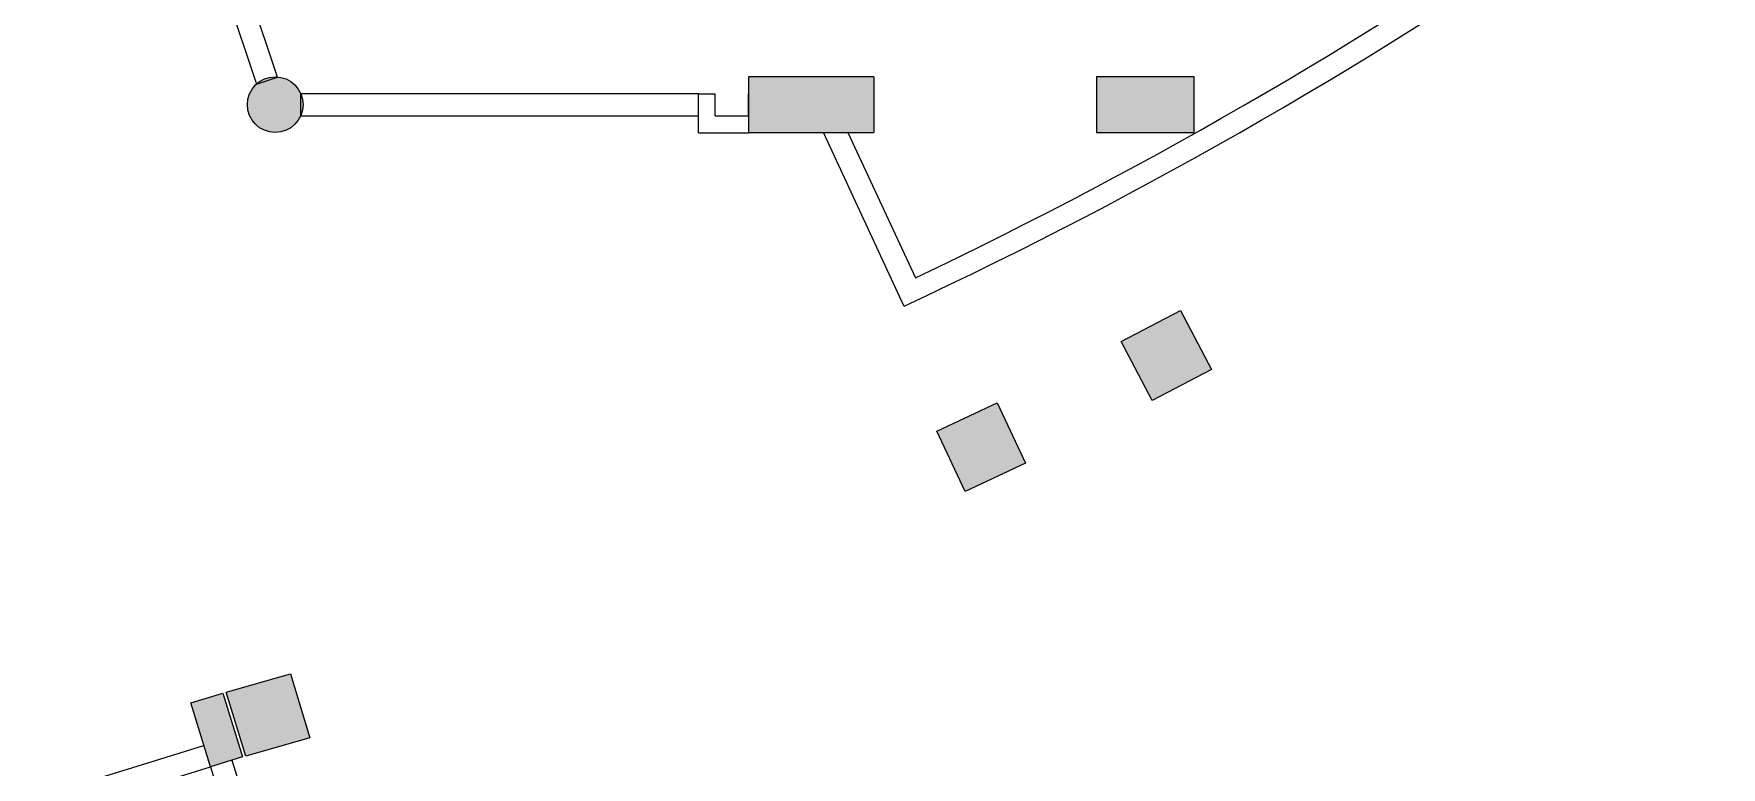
# Model space of a CAD drawing. Header units: centimetres. Extents: x 139057 to 200038, y 34824 to 80516.
# Drawn here: x 171570 to 173085, y 48533 to 49191 of the extents above; entities that cross this region are included whole.
import ezdxf

# ---------------------------------------------------------------- set-up
doc = ezdxf.new("R2010")
doc.units = ezdxf.units.CM
doc.header["$LTSCALE"] = 100
doc.layers.add('410_STRUTTURE_001-AM_0', color=7, linetype='Continuous', lineweight=0)
doc.layers.add('430_TAVOLATI_001-AM_0', color=3, linetype='Continuous', lineweight=0)
doc.layers.add('A-MCLS3-15', color=50, linetype='Continuous')

msp = doc.modelspace()

# ---------------------------------------------------------------- hatches: boundary and pattern name
at = {"layer": '410_STRUTTURE_001-AM_0'}
for points in [[(171762, 49127.8, 1), (171812, 49127.8, 1)], [(172212, 49152.8), (172212, 49102.8), (172324.5, 49102.8), (172324.5, 49152.8)], [(172612, 49102.7), (172612, 49152.7), (172524.5, 49152.8), (172524.5, 49102.8)], [(172627.5, 48889.9), (172599.7, 48943), (172546.5, 48915.2), (172574.3, 48862.1)], [(172406.4, 48780.3), (172460.7, 48805.7), (172435.3, 48860.1), (172380.9, 48834.6)], [(171800.6, 48616.6), (171742.9, 48600), (171760.5, 48542.6), (171818.2, 48559.2)], [(171728.9, 48533.1), (171757.6, 48541.9), (171740, 48599.3), (171711.3, 48590.5)]]:
    msp.add_hatch(color=256, dxfattribs=at).paths.add_polyline_path(points)

# ---------------------------------------------------------------- linework, layer by layer
for p, q in [((172324.5, 49152.8, 0), (172324.5, 49102.8, 0)), ((172524.5, 49152.8, 0), (172524.5, 49102.8, 0))]:
    msp.add_line(p, q, dxfattribs=at)
at = {"layer": '410_STRUTTURE_001-AM_0', "elevation": 0}
for points in [[(172324.5, 49152.8), (172212, 49152.8), (172212, 49102.8), (172324.5, 49102.8)], [(172524.5, 49102.8), (172612, 49102.7), (172612, 49152.7), (172524.5, 49152.8)]]:
    msp.add_lwpolyline(points, dxfattribs=at)
for points in [[(172627.5, 48889.9), (172574.3, 48862.1), (172546.5, 48915.2), (172599.7, 48943)], [(172460.7, 48805.7), (172406.4, 48780.3), (172380.9, 48834.6), (172435.3, 48860.1)], [(171818.2, 48559.2), (171760.5, 48542.6), (171742.9, 48600), (171800.6, 48616.6)], [(171711.3, 48590.5), (171740, 48599.3), (171757.6, 48541.9), (171728.9, 48533.1)]]:
    msp.add_lwpolyline(points, close=True, dxfattribs=at)
at = {"layer": '410_STRUTTURE_001-AM_0'}
msp.add_circle((171787, 49127.8, 0), 25, dxfattribs=at)
at = {"layer": '430_TAVOLATI_001-AM_0'}
for p, q in [((171789.1, 49152.5, 0), (171659.6, 49540.9, 0)), ((171644.5, 49523, 0), (171770.1, 49146.2, 0)), ((171770.1, 49146.2, 0), (171789.1, 49152.5, 0)), ((172167, 49137.6, 0), (171809.8, 49137.6, 0)), ((171809.8, 49137.6, 0), (171809.8, 49117.6, 0)), ((172212, 49117.6, 0), (172212, 49137.6, 0)), ((171809.8, 49117.6, 0), (172167, 49117.6, 0)), ((172279.2, 49102.6, 0), (172301.2, 49102.8, 0)), ((172279.2, 49102.6, 0), (172351.5, 48946.8, 0)), ((172301.2, 49102.8, 0), (172361.8, 48972.2, 0)), ((171570.2, 48504.9, 0), (171723, 48552.2, 0)), ((171595.2, 48491.7, 0), (171728.9, 48533.1, 0)), ((171728.9, 48533.1, 0), (171924.2, 47902.8, 0)), ((171748.1, 48539, 0), (171937.4, 47927.8, 0))]:
    msp.add_line(p, q, dxfattribs=at)
for centre, radius, start, end in [((170557.6, 52763.4, 0), 4198.6, 295.4485, 314.8054), ((170585.3, 52731.2, 0), 4176.3, 295.019, 314.8485)]:
    msp.add_arc(centre, radius, start, end, dxfattribs=at)
at = {"layer": 'A-MCLS3-15'}
for p, q in [((172167, 49102.6, 0), (172167, 49137.6, 0)), ((172167, 49137.6, 0), (172182, 49137.6, 0)), ((172182, 49117.6, 0), (172182, 49137.6, 0)), ((172182, 49117.6, 0), (172212, 49117.6, 0)), ((172212, 49117.6, 0), (172212, 49102.6, 0)), ((172167, 49102.6, 0), (172212, 49102.6, 0))]:
    msp.add_line(p, q, dxfattribs=at)

doc.saveas('drawing.dxf')
